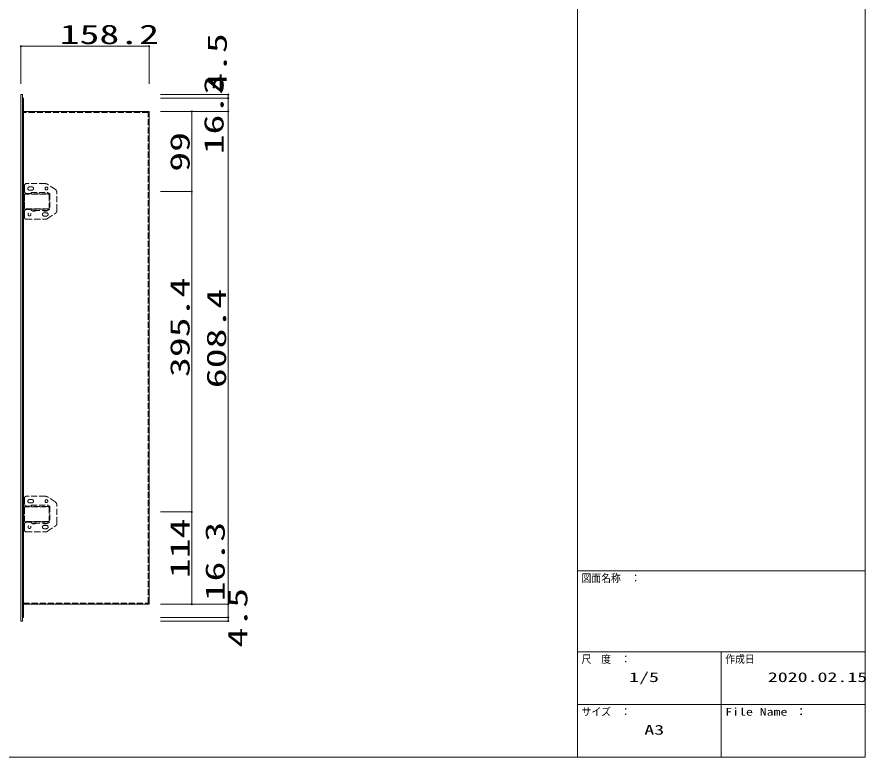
# Model space of a CAD drawing. Units: millimetres, scale not verified, with parts at other scales. Extents: x -207 to 194, y -135 to 142.
# Drawn here: x -16.1 to 193.5, y -135.2 to 47.5 of the extents above; entities that cross this region are included whole.
import ezdxf
from ezdxf.enums import TextEntityAlignment as Align

# ---------------------------------------------------------------- set-up
doc = ezdxf.new("R2010")
doc.units = ezdxf.units.MM
doc.header["$LTSCALE"] = 0.5
doc.header["$PDMODE"] = 32
doc.header["$PDSIZE"] = 0.25
doc.linetypes.add('DASHED3', pattern=[4, 3, -1])
for name, color, linetype, lineweight in [('0-0__0-f_', 7, 'Continuous', 9), ('0-1__0-2_', 7, 'Continuous', 9), ('0-2__0-1_', 7, 'Continuous', 9)]:
    doc.layers.add(name, color=color, linetype=linetype, lineweight=lineweight)
doc.styles.add('ＭＳ ゴシック', font='')
doc.styles.get('ＭＳ ゴシック').set_extended_font_data('MS Gothic')

msp = doc.modelspace()

# ---------------------------------------------------------------- linework, layer by layer
at = {"layer": '0-0__0-f_'}
for p, q in [((122.2797, 141.756), (122.2797, -135.244)), ((122.2797, -89.244), (193.2797, -89.244)), ((122.2797, -109.244), (193.2797, -109.244)), ((157.7797, -109.244), (157.7797, -135.244)), ((122.2797, -122.244), (193.2797, -122.244))]:
    msp.add_line(p, q, dxfattribs=at)
msp.add_lwpolyline([(-206.7203, -135.244), (193.2797, -135.244), (193.2797, 141.756), (-206.7203, 141.756)], close=True, dxfattribs=at)
at = {"layer": '0-1__0-2_'}
for p, q in [((-15.1504, -101.6671), (-15.1504, 28.3329)), ((-14.7504, 28.3329), (-15.1504, 28.3329)), ((-14.7504, -101.6671), (-14.7504, 28.3329)), ((-14.5104, 27.4329), (-14.5104, -100.7671)), ((16.4896, 24.1729), (-14.5104, 24.1729)), ((16.4896, -97.5071), (16.4896, 24.1729)), ((16.4896, -97.5071), (-14.5104, -97.5071)), ((-14.7504, -101.6671), (-15.1504, -101.6671)), ((-14.7504, -100.7671), (-14.5104, -100.7671))]:
    msp.add_line(p, q, dxfattribs=at)
at = {"layer": '0-1__0-2_', "linetype": 'DASHED3'}
for p, q in [((-9.148, 6.3329), (-13.85, 6.3329)), ((-14.25, 5.9329), (-14.25, 4.3329)), ((-13.05, 5.5329), (-12.45, 5.5329)), ((-12.45, 4.7329), (-13.05, 4.7329)), ((-6.7028, 4.9289), (-8.6007, 6.1699)), ((-14.5104, 3.7329), (-8.3475, 3.7329)), ((-14.4372, 3.0329), (-14.5104, 3.0329)), ((-14.4372, 0.4329), (-14.4372, 3.4329)), ((-14.3104, 3.5329), (-14.3104, 0.3329)), ((-12.65, 3.9329), (-13.85, 3.9329)), ((-12.65, 3.9329), (-12.65, 4.1329)), ((-8.1475, 3.5329), (-8.1475, 0.3329)), ((-6.25, -0.2262), (-6.25, 4.092)), ((-14.4372, 0.8329), (-14.5104, 0.8329)), ((-8.3475, 0.1329), (-14.5104, 0.1329)), ((-14.2704, 1.7226), (-14.2704, 0.9432)), ((-14.2645, 0.0329), (-14.2645, 0.1329)), ((-13.3645, 0.0329), (-14.2645, 0.0329)), ((-13.3645, 0.1329), (-13.3645, 0.0329)), ((-12.65, 0.0329), (-8.45, 0.0329)), ((-12.65, -0.0671), (-12.65, 0.0329)), ((-14.25, -0.4671), (-14.25, -2.0671)), ((-12.65, -0.0671), (-13.85, -0.0671)), ((-12.65, -0.2671), (-12.65, -0.0671)), ((-8.45, -0.2671), (-12.65, -0.2671)), ((-12.4, -0.3671), (-12.4, -0.2671)), ((-11.5, -0.3671), (-12.4, -0.3671)), ((-11.5, -0.2671), (-11.5, -0.3671)), ((-9.6, -0.3671), (-9.6, -0.2671)), ((-8.7, -0.3671), (-9.6, -0.3671)), ((-8.85, -0.8671), (-9.45, -0.8671)), ((-9.45, -1.6671), (-8.85, -1.6671)), ((-8.7, -0.2671), (-8.7, -0.3671)), ((-8.6007, -2.3041), (-6.7028, -1.0631)), ((-8.45, -0.0671), (-8.45, -0.2671)), ((-13.85, -2.4671), (-9.148, -2.4671)), ((-14.25, -71.2671), (-14.25, -72.8671)), ((-9.148, -70.8671), (-13.85, -70.8671)), ((-6.7028, -72.2711), (-8.6007, -71.0302)), ((-12.65, -73.2671), (-13.85, -73.2671)), ((-13.05, -71.6671), (-12.45, -71.6671)), ((-12.45, -72.4671), (-13.05, -72.4671)), ((-12.65, -73.2671), (-12.65, -73.0671)), ((-6.25, -77.4262), (-6.25, -73.1081)), ((-14.5104, -73.4671), (-8.3475, -73.4671)), ((-14.4372, -74.1671), (-14.5104, -74.1671)), ((-14.4372, -76.7671), (-14.4372, -73.7671)), ((-14.3104, -73.6671), (-14.3104, -76.8671)), ((-8.1475, -73.6671), (-8.1475, -76.8671)), ((-14.4372, -76.3671), (-14.5104, -76.3671)), ((-8.3475, -77.0671), (-14.5104, -77.0671)), ((-14.2645, -77.1671), (-14.2645, -77.0671)), ((-13.3645, -77.1671), (-14.2645, -77.1671)), ((-12.65, -77.2671), (-13.85, -77.2671)), ((-13.3645, -77.0671), (-13.3645, -77.1671)), ((-12.65, -77.1671), (-8.45, -77.1671)), ((-12.65, -77.2671), (-12.65, -77.1671)), ((-12.65, -77.4671), (-12.65, -77.2671)), ((-8.45, -77.4671), (-12.65, -77.4671)), ((-12.4, -77.5671), (-12.4, -77.4671)), ((-11.5, -77.5671), (-12.4, -77.5671)), ((-11.5, -77.4671), (-11.5, -77.5671)), ((-9.6, -77.5671), (-9.6, -77.4671)), ((-8.7, -77.5671), (-9.6, -77.5671)), ((-8.7, -77.4671), (-8.7, -77.5671)), ((-8.45, -77.2671), (-8.45, -77.4671)), ((-14.25, -77.6671), (-14.25, -79.2671)), ((-13.85, -79.6671), (-9.148, -79.6671)), ((-8.85, -78.0671), (-9.45, -78.0671)), ((-9.45, -78.8671), (-8.85, -78.8671)), ((-8.6007, -79.5041), (-6.7028, -78.2632)), ((-14.5104, -97.2671), (16.2496, -97.2671))]:
    msp.add_line(p, q, dxfattribs=at)
at = {"layer": '0-1__0-2_'}
msp.add_lwpolyline([(-14.7504, 27.9329), (-14.7504, 27.4329), (-14.5104, 27.4329)], dxfattribs=at)
at = {"layer": '0-1__0-2_', "linetype": 'DASHED3'}
for points in [[(16.2496, -97.2671), (16.2496, 23.9329), (-14.4504, 23.9329)], [(-12.65, 4.1329), (-8.45, 4.1329), (-8.45, 3.9329)], [(-8.45, 3.8329), (-12.65, 3.8329), (-12.65, 3.9329)], [(-8.45, 3.8329), (-8.45, 3.9329), (-8.05, 3.9329), (-8.05, -0.0671), (-8.45, -0.0671), (-8.45, 0.0329)], [(-12.65, -73.0671), (-8.45, -73.0671), (-8.45, -73.2671)], [(-8.45, -73.3671), (-12.65, -73.3671), (-12.65, -73.2671)], [(-8.45, -73.3671), (-8.45, -73.2671), (-8.05, -73.2671), (-8.05, -77.2671), (-8.45, -77.2671), (-8.45, -77.1671)]]:
    msp.add_lwpolyline(points, dxfattribs=at)
for centre in [(-13.05, -1.2671), (-13.05, -78.4671)]:
    msp.add_circle(centre, 0.35, dxfattribs=at)
for centre, radius, start, end in [((-13.85, 5.9329), 0.4, 90, 180), ((-9.148, 5.3329), 1, 56.82149, 90), ((-13.85, 4.3329), 0.4, 180, 270), ((-13.05, 5.1329), 0.4, 90, 180), ((-13.05, 5.1329), 0.4, 180, 270), ((-12.45, 5.1329), 0.4, 0, 90), ((-12.45, 5.1329), 0.4, 270, 0), ((-8.85, 5.1329), 0.35, 0, 180), ((-8.85, 5.1329), 0.35, 180, 0), ((-7.25, 4.092), 1, 0, 56.82149), ((-14.5104, 3.5329), 0.2, 0, 90), ((-8.3475, 3.5329), 0.2, 0, 90), ((-14.5104, 0.3329), 0.2, 270, 0), ((-13.8145, 0.9954), 1.0625, 244.94238, 295.05762), ((-8.3475, 0.3329), 0.2, 270, 0), ((-13.85, -0.4671), 0.4, 90, 180), ((-13.85, -2.0671), 0.4, 180, 270), ((-11.95, 0.5954), 1.0625, 244.94238, 295.05762), ((-9.45, -1.2671), 0.4, 90, 180), ((-9.45, -1.2671), 0.4, 180, 270), ((-9.15, 0.5954), 1.0625, 244.94238, 295.05762), ((-8.85, -1.2671), 0.4, 0, 90), ((-8.85, -1.2671), 0.4, 270, 0), ((-7.25, -0.2262), 1, 303.17851, 0), ((-9.148, -1.4671), 1, 270, 303.17851), ((-13.85, -71.2671), 0.4, 90, 180), ((-9.148, -71.8671), 1, 56.82149, 90), ((-13.85, -72.8671), 0.4, 180, 270), ((-13.05, -72.0671), 0.4, 90, 180), ((-13.05, -72.0671), 0.4, 180, 270), ((-12.45, -72.0671), 0.4, 0, 90), ((-12.45, -72.0671), 0.4, 270, 0), ((-8.85, -72.0671), 0.35, 0, 180), ((-8.85, -72.0671), 0.35, 180, 0), ((-7.25, -73.1081), 1, 0, 56.82149), ((-14.5104, -73.6671), 0.2, 0, 90), ((-8.3475, -73.6671), 0.2, 0, 90), ((-14.5104, -76.8671), 0.2, 270, 0), ((-13.8145, -76.2046), 1.0625, 244.94238, 295.05762), ((-13.85, -77.6671), 0.4, 90, 180), ((-11.95, -76.6046), 1.0625, 244.94238, 295.05762), ((-9.15, -76.6046), 1.0625, 244.94238, 295.05762), ((-8.3475, -76.8671), 0.2, 270, 0), ((-7.25, -77.4262), 1, 303.17851, 0), ((-13.85, -79.2671), 0.4, 180, 270), ((-9.45, -78.4671), 0.4, 90, 180), ((-9.45, -78.4671), 0.4, 180, 270), ((-9.148, -78.6671), 1, 270, 303.17851), ((-8.85, -78.4671), 0.4, 0, 90), ((-8.85, -78.4671), 0.4, 270, 0)]:
    msp.add_arc(centre, radius, start, end, dxfattribs=at)
at = {"layer": '0-2__0-1_'}
for p, q in [((-15.1504, 40.2726), (16.4896, 40.2726)), ((-15.1504, 40.2726), (-15.1504, 30.9842)), ((16.4896, 40.2726), (16.4896, 30.9842)), ((36.0265, 28.3329), (19.2979, 28.3329)), ((36.0265, 27.4329), (19.2979, 27.4329)), ((36.0265, 28.3329), (36.0265, 27.4329)), ((36.0265, 27.4329), (36.0265, 24.1729)), ((27.0202, 24.1729), (19.2979, 24.1729)), ((36.0265, 24.1729), (19.2979, 24.1729)), ((27.0202, 24.1729), (27.0202, 4.3729)), ((36.0265, 24.1729), (36.0265, -97.5071)), ((27.0202, 4.3729), (19.2979, 4.3729)), ((27.0202, 4.3729), (27.0202, -74.7071)), ((27.0202, -74.7071), (19.2979, -74.7071)), ((27.0202, -74.7071), (27.0202, -97.5071)), ((27.0202, -97.5071), (19.2979, -97.5071)), ((36.0265, -97.5071), (19.2979, -97.5071)), ((36.0265, -97.5071), (36.0265, -100.7671)), ((36.0265, -100.7671), (19.2979, -100.7671)), ((36.0265, -101.6671), (19.2979, -101.6671)), ((36.0265, -100.7671), (36.0265, -101.6671))]:
    msp.add_line(p, q, dxfattribs=at)
for p in [(-15.1504, 40.2726), (16.4896, 40.2726), (36.0265, 28.3329), (36.0265, 27.4329), (27.0202, 24.1729), (36.0265, 24.1729), (27.0202, 4.3729), (27.0202, -74.7071), (27.0202, -97.5071), (36.0265, -97.5071), (36.0265, -100.7671), (36.0265, -101.6671)]:
    msp.add_point(p, dxfattribs=at)

# ---------------------------------------------------------------- texts
at = {"layer": '0-0__0-f_', "style": 'ＭＳ ゴシック'}
for s, height, width, p in [('図面名称\u3000：', 1.924, 0.9, (123.2797, -92.6141)), ('尺\u3000度\u3000：', 1.924, 0.9, (123.2797, -112.6141)), ('作成日', 1.924, 0.9, (158.7797, -112.6141)), ('1/5', 2.405, 1.5, (135.0297, -117.4566)), ('2020.02.15', 2.405, 1.5, (169.2797, -117.4566)), ('サイズ\u3000：', 1.924, 0.9, (123.2797, -125.6141)), ('File Name ：', 1.924, 1.3, (158.7797, -125.6141)), ('A3', 2.405, 1.5, (138.7797, -130.4566))]:
    msp.add_text(s, height=height, dxfattribs=dict(at, width=width)).set_placement(p, align=Align.BOTTOM_LEFT)
at = {"layer": '0-2__0-1_', "style": 'ＭＳ ゴシック', "width": 1.5}
msp.add_text('158.2', height=4.809, dxfattribs=at).set_placement((-5.5804, 39.3474), align=Align.BOTTOM_LEFT)
for s, p in [('4.5', (37.1307, 28.7585)), ('16.3', (36.3316, 13.5758)), ('99', (27.9454, 9.2729)), ('395.4', (27.9454, -41.4171)), ('608.4', (36.9517, -44.1671)), ('114', (27.9454, -91.1071)), ('16.3', (36.6282, -96.7944)), ('4.5', (42.2086, -108.209))]:
    msp.add_text(s, height=4.809, rotation=90, dxfattribs=at).set_placement(p, align=Align.BOTTOM_LEFT)

doc.saveas('drawing.dxf')
